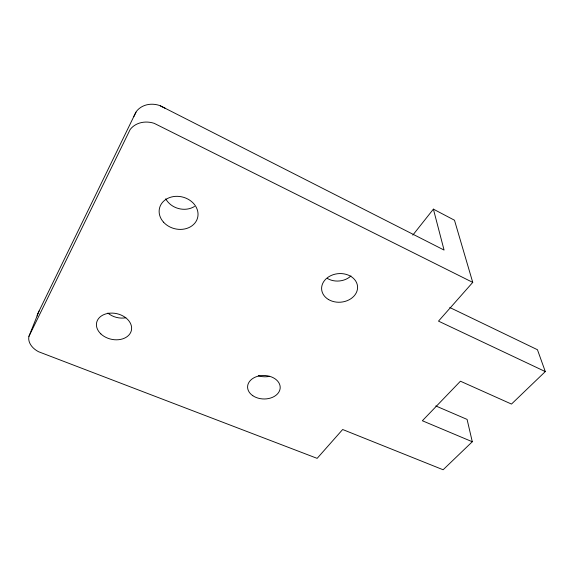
<?xml version="1.0" encoding="UTF-8"?>
<svg xmlns="http://www.w3.org/2000/svg" width="574" height="574" viewBox="0 0 574 574"><rect width="100%" height="100%" fill="white"/><g stroke="black" fill="none" stroke-linecap="round" stroke-linejoin="round"><path stroke-width="0.86" d="M435.788 405.94L467.085 419.407L472.287 441.743L443.128 469.762L342.656 429.51L317.142 458.361L38.501 351.704A18.942 13.295 15.5 0 1 28.922 336.393L39.104 310.957M133.742 116.687L136.375 111.464A21.654 18.842 25.5 0 1 159.5 105.465L165.563 108.464M37.554 314.136L135.938 112.167M28.922 336.393L130.169 129.487A22.494 19.315 23.6 0 1 154.191 123.331L472.746 282.394L438.493 321.131L545.3 371.586L511.484 404.074L460.427 381.208L422.364 420.756L472.287 441.743M412.792 235.139L433.392 209.137L454.486 220.229L472.746 282.394M449.779 307.499L537.451 349.724L545.3 371.586M160.383 105.831L444.068 250.063L433.392 209.137M125.842 317.745A17.227 12.937 13.4 0 1 107.869 313.052M269.471 376.329A15.814 11.659 1.7 0 1 258.286 375.697M350.972 275.922A17.407 14.12 -4.8 0 1 327.374 278.447M194.536 206.439A18.935 16.015 15.2 0 1 165.735 198.812M37.166 316.03A18.325 13.159 16.1 0 1 37.367 314.681M252.775 395.68A16.309 11.745 1.6 0 0 279.782 390.09A16.309 11.745 1.6 0 0 259.125 375.934A16.309 11.745 1.6 0 0 252.775 395.68M328.314 299.413A18.016 14.321 -4.6 0 0 357.372 289.583A18.016 14.321 -4.6 0 0 333.092 274.731A18.016 14.321 -4.6 0 0 328.314 299.413M163.525 222.167A19.638 16.323 14.2 0 0 196.782 220.057A19.638 16.323 14.2 0 0 175.465 196.365A19.638 16.323 14.2 0 0 163.525 222.167M100.859 333.91A17.808 13.087 12.8 0 0 130.728 332.339A17.808 13.087 12.8 0 0 110.481 313.131A17.808 13.087 12.8 0 0 100.859 333.91"/></g></svg>
